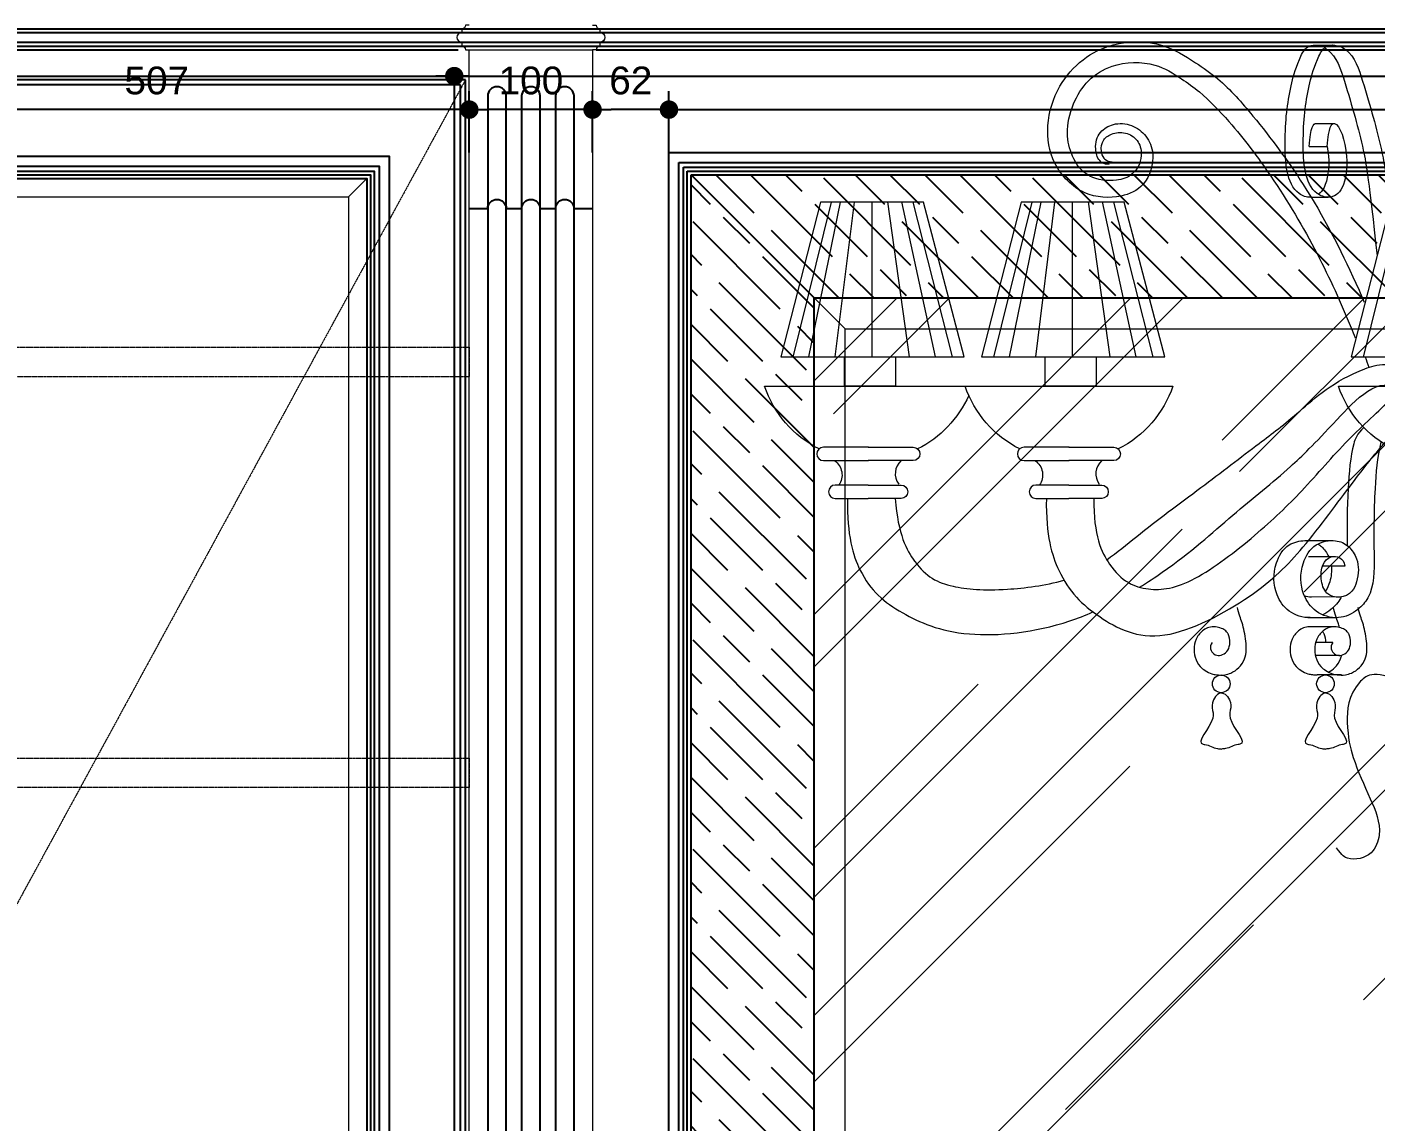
# Model space of a CAD drawing. Header units: inches. Extents: x 274057 to 444617, y 490067 to 635630.
# Drawn here: x 343790 to 344884, y 518310 to 519198 of the extents above; entities that cross this region are included whole.
import ezdxf

# ---------------------------------------------------------------- set-up
doc = ezdxf.new("R2010")
doc.units = ezdxf.units.IN
doc.header["$MEASUREMENT"] = 0
doc.linetypes.add('HIDDEN', pattern=[0.375, 0.25, -0.125])
for name, color, linetype in [('CQ Grg Gypsum', 41, 'Continuous'), ('CQ Light Elevation', 4, 'Continuous'), ('CQ_callout', 34, 'Continuous'), ('Layer7', 8, 'Continuous'), ('WOOD', 23, 'Continuous'), ('WOOD 01', 34, 'Continuous'), ('WOOD 02', 32, 'Continuous'), ('Wood SECT', 1, 'Continuous')]:
    doc.layers.add(name, color=color, linetype=linetype)
for name, color, linetype, lineweight in [('Glass', 4, 'Continuous', 0), ('level', 6, 'Continuous', 18), ('Lighting', 7, 'Continuous', 0), ('WOOD-HID', 8, 'HIDDEN', 18)]:
    doc.layers.add(name, color=color, linetype=linetype, lineweight=lineweight)
doc.styles.get("Standard").update_dxf_attribs({"font": 'arial.ttf'})
doc.dimstyles.new('chester 15', dxfattribs={"dimscale": 0.15, "dimtxt": 150, "dimasz": 100, "dimexe": 100, "dimexo": 0, "dimgap": 80, "dimtad": 1, "dimdec": 0, "dimzin": 0, "dimdsep": 46, "dimtxsty": 'Standard', "dimblk": 'DOT', "dimcen": 100, "dimclrd": 1, "dimclre": 1, "dimclrt": 3, "dimadec": 0, "dimazin": 0, "dimtfac": 1, "dimtdec": 0, "dimtofl": 0, "dimtmove": 0, "dimatfit": 3, "dimfxl": 1, "dimtolj": 1, "dimtzin": 0, "dimlwd": -1, "dimarcsym": 0})
doc.dimstyles.get("Standard").update_dxf_attribs({"dimtxt": 0.18, "dimasz": 0.18, "dimexe": 0.18, "dimexo": 0.0625, "dimgap": 0.09, "dimtad": 0, "dimtih": 1, "dimtoh": 1, "dimdec": 4, "dimzin": 0, "dimdsep": 46, "dimtxsty": 'Standard', "dimcen": 0.09, "dimadec": 0, "dimazin": 0, "dimtfac": 1, "dimtdec": 4, "dimtofl": 0, "dimtmove": 0, "dimatfit": 3, "dimfxl": 1, "dimtolj": 1, "dimtzin": 0, "dimarcsym": 0})
pattern_1 = [(135, (328237.113, 507725.9), (42.4264, 42.4264), [100, -20]), (135, (328265.4, 507725.9), (42.4264, 42.4264), [60, -15, 30, -15]), (135, (328300.753, 507718.83), (42.4264, 42.4264), [100, -20])]

# ---------------------------------------------------------------- blocks, each defined once
blk = doc.blocks.new('CH2')
at = {"layer": 'Lighting', "lineweight": 0, "ltscale": 10}
for p, q in [((175848.7, 3468.7), (175864.6, 3468.8)), ((175850.7, 3405), (175865.7, 3405.1)), ((175845.5, 3386.5), (175860.2, 3386.5)), ((175457.6, 3341.1), (175426.5, 3215.4)), ((175439.7, 3215.8), (175465.3, 3341.3)), ((175460.9, 3215.8), (175476.6, 3341.3)), ((175490.9, 3215.8), (175490.9, 3341.3)), ((175521.2, 3215.8), (175503.8, 3341.5)), ((175542.5, 3215.8), (175515.1, 3341.6)), ((175524.1, 3341.3), (175556, 3215.8)), ((175620.4, 3341.1), (175589.3, 3215.4)), ((175602.5, 3215.8), (175628.1, 3341.3)), ((175623.7, 3215.8), (175639.3, 3341.3)), ((175653.6, 3215.8), (175653.6, 3341.3)), ((175684, 3215.8), (175666.6, 3341.5)), ((175705.3, 3215.8), (175677.9, 3341.6)), ((175686.9, 3341.3), (175718.7, 3215.8)), ((175847.1, 3345.2), (175860.9, 3345.2)), ((175920.4, 3341.1), (175889.3, 3215.4)), ((175842, 3066.7), (175864.4, 3066.7)), ((175845, 3053.8), (175866, 3053.8)), ((175874.4, 3045.9), (175856.4, 3045.9)), ((175871.7, 3021), (175847.4, 3020.8)), ((175844.5, 3004.2), (175868.4, 3004.2)), ((175865.5, 2996.7), (175845.9, 2996.7)), ((175864.9, 2984), (175850.8, 2984)), ((175870.2, 2973.6), (175850.7, 2973.6)), ((175871.9, 2957.7), (175852.1, 2957.7))]:
    blk.add_line(p, q, dxfattribs=at)
for points in [[(175416.8, 3215.8), (175565.6, 3215.8), (175532.6, 3341.3), (175449.1, 3341.3), (175416.8, 3215.8)], [(175579.6, 3215.8), (175728.4, 3215.8), (175695.4, 3341.3), (175611.9, 3341.3), (175579.6, 3215.8)], [(175879.6, 3215.8), (176028.4, 3215.8), (175995.4, 3341.3), (175911.9, 3341.3), (175879.6, 3215.8)], [(175403.6, 3192), (175572.2, 3192)], [(175869.3, 3192), (175923, 3192)]]:
    blk.add_lwpolyline(points, dxfattribs=at)
for points in [[(175468.6, 3215.8), (175509.9, 3215.8), (175509.9, 3192), (175468.6, 3192)], [(175631.4, 3215.8), (175672.7, 3215.8), (175672.7, 3192), (175631.4, 3192)]]:
    blk.add_lwpolyline(points, close=True, dxfattribs=at)
for points in [[(175447.9, 3141.1, -0.196976), (175403.6, 3192), (175403.6, 3192)], [(175569.3, 3184.5, -0.174016), (175527.8, 3141)], [(175566.4, 3192), (175735, 3192, -0.197353), (175690.6, 3141, -0.197353)], [(175610.7, 3141.1, -0.196976), (175566.4, 3192), (175566.4, 3192)], [(175913.6, 3141.1, -0.196982), (175869.3, 3192), (175869.3, 3192)], [(175487.9, 3142.4), (175451.4, 3142.4, 1), (175451.4, 3131.6), (175487.9, 3131.6)], [(175487.8, 3142.4), (175524.3, 3142.4, -1), (175524.3, 3131.6), (175487.8, 3131.6)], [(175650.7, 3142.4), (175614.2, 3142.4, 1), (175614.2, 3131.6), (175650.7, 3131.6)], [(175650.5, 3142.4), (175687, 3142.4, -1), (175687, 3131.6), (175650.5, 3131.6)], [(175460.3, 3131.6, -0.414469), (175464, 3111.7, 4.588402)], [(175487.9, 3131.6, -0.000511), (175487.8, 3131.6)], [(175514.4, 3131.6, 0.384575), (175512.5, 3112.6)], [(175623.1, 3131.6, -0.414469), (175626.8, 3111.7, 4.588402)], [(175650.7, 3131.6, -0.000511), (175650.5, 3131.6)], [(175677.2, 3131.6, 0.384575), (175675.3, 3112.6)], [(175487.8, 3111.7), (175461, 3111.7, 1), (175461, 3100.9), (175487.8, 3100.9)], [(175487.8, 3111.7), (175514.5, 3111.7, -1), (175514.5, 3100.9), (175487.8, 3100.9)], [(175650.5, 3111.7), (175623.8, 3111.7, 1), (175623.8, 3100.9), (175650.5, 3100.9)], [(175650.5, 3111.7), (175677.2, 3111.7, -1), (175677.2, 3100.9), (175650.5, 3100.9)]]:
    blk.add_lwpolyline(points, format="xyb", dxfattribs=at)
for centre in [(175774.2, 2950.5), (175858.8, 2950.5)]:
    blk.add_circle(centre, 7.17, dxfattribs=at)
for points, knots in [([(175683.2, 3371.7), (175678.9, 3371.9), (175674, 3375.3), (175671.2, 3386.2), (175674.4, 3398.3), (175687.1, 3405.8), (175701.9, 3404.8), (175714.4, 3395.1), (175721.4, 3378), (175713.6, 3353.5), (175691.1, 3343.9), (175661, 3345.3), (175636.4, 3370.8), (175631.1, 3404.3), (175640.7, 3435), (175660.6, 3458), (175689.9, 3472.3), (175724.6, 3472.4), (175751.3, 3456), (175776.8, 3438.3), (175806.5, 3404.1), (175846.6, 3350.3), (175873.5, 3298.2), (175888.1, 3265.2), (175890.3, 3260)], [5.240394, 5.240394, 5.240394, 5.240394, 11.41493, 21.106414, 35.325861, 47.442854, 61.777747, 76.035388, 91.192803, 116.78749, 138.880626, 169.273341, 203.057586, 233.966507, 267.207208, 295.705415, 322.782281, 363.005445, 393.111535, 415.328851, 456.193016, 524.209537, 614.800521, 631.803332, 631.803332, 631.803332, 631.803332]), ([(175847.1, 3345.2), (175847, 3345.2), (175843.6, 3345), (175827.1, 3351.1), (175824.9, 3398.6), (175828.4, 3426.3), (175834.6, 3451), (175842.5, 3467.6), (175848.3, 3468.9), (175851.1, 3468.7)], [58.879736, 58.879736, 58.879736, 58.879736, 59.283056, 69.238421, 107.398225, 157.989763, 179.279076, 187.992246, 195.237318, 195.237318, 195.237318, 195.237318]), ([(175860.2, 3386.5), (175861.4, 3402.1), (175868.1, 3411.5), (175878.5, 3380.2), (175874, 3350.5), (175862.6, 3343.5), (175841.8, 3351.1), (175839.6, 3398.6), (175843.1, 3426.3), (175849.3, 3451), (175859, 3471.4), (175880.8, 3466), (175892.7, 3427.2), (175903.9, 3389), (175908.5, 3360.9), (175911, 3338)], [6.00394, 6.00394, 6.00394, 6.00394, 15.134941, 32.456985, 46.489328, 59.283056, 69.238421, 107.398225, 157.989763, 179.279076, 187.992246, 203.636252, 228.025372, 279.527044, 313.656266, 313.656266, 313.656266, 313.656266]), ([(175858.1, 3466.4), (175858.8, 3466), (175867.8, 3460.3), (175878, 3427.2), (175889.4, 3388.2), (175894, 3359.4), (175900.7, 3297.8)], [201.536149, 201.536149, 201.536149, 201.536149, 203.636252, 228.025372, 279.527044, 315.815611, 315.815611, 315.815611, 315.815611]), ([(175685.6, 3373.7), (175681.1, 3374.3), (175678.2, 3377.6), (175676.4, 3383.3), (175677.3, 3392), (175686.6, 3397.9), (175698.2, 3398.2), (175708.2, 3390.5), (175710.7, 3375.8), (175703.4, 3363), (175688.3, 3357.4), (175664.4, 3360.3), (175652.6, 3378), (175647.8, 3397), (175652.6, 3419.9), (175665.1, 3440.8), (175687.9, 3454.9), (175719.3, 3455.8), (175740.4, 3442.6), (175760.7, 3428.1), (175786.2, 3401.2), (175818.8, 3358), (175851.9, 3302.1), (175872.7, 3256.8), (175881.8, 3233.9), (175882.9, 3231.2)], [5.240394, 5.240394, 5.240394, 5.240394, 11.41493, 21.106414, 35.325861, 47.442854, 61.777747, 76.035388, 91.192803, 116.78749, 138.880626, 169.273341, 203.057586, 233.966507, 267.207208, 295.705415, 322.782281, 363.005445, 393.111535, 415.328851, 456.193016, 524.209537, 614.800521, 696.044826, 707.117277, 707.117277, 707.117277, 707.117277]), ([(175845.5, 3386.5), (175846.7, 3402.1), (175849, 3405.4), (175851.3, 3405), (175851.4, 3405)], [6.00394, 6.00394, 6.00394, 6.00394, 15.134941, 15.20842, 15.20842, 15.20842, 15.20842]), ([(175860.1, 3386.5), (175860.6, 3383.9), (175862.4, 3371), (175860, 3355.2), (175854.8, 3348.9), (175853.2, 3347.6)], [28.818813, 28.818813, 28.818813, 28.818813, 32.456985, 46.489328, 52.402229, 52.402229, 52.402229, 52.402229]), ([(175670.9, 3100.9), (175670.5, 3070.6), (175686.5, 3037.1), (175712.1, 3024.5), (175748.6, 3029.2), (175803.8, 3071.7), (175842.1, 3108.4), (175875.4, 3148.2), (175910.9, 3179.6), (175931.4, 3201.2), (175947.5, 3206.7), (175953.6, 3206.7)], [20.278952, 20.278952, 20.278952, 20.278952, 73.781963, 152.631178, 221.399686, 286.417652, 349.897691, 422.981455, 490.454622, 538.299878, 567.495277, 567.495277, 567.495277, 567.495277]), ([(175681.3, 3051.2), (175689.7, 3057), (175713.6, 3077), (175756.4, 3108.5), (175801.9, 3143.3), (175834.3, 3167.5), (175870.5, 3201.3), (175910.9, 3212.8), (175936.5, 3201.9)], [314.255852, 314.255852, 314.255852, 314.255852, 349.897691, 422.981455, 490.454622, 538.299878, 583.602372, 599.991662, 599.991662, 599.991662, 599.991662]), ([(175707.9, 3028.8), (175714.5, 3032.9), (175746.3, 3054), (175781.2, 3086.4), (175828.3, 3123.6), (175855, 3150.3), (175903.3, 3202.9), (175918.8, 3188.1)], [332.350352, 332.350352, 332.350352, 332.350352, 349.897691, 422.981455, 490.454622, 538.299878, 573.875919, 573.875919, 573.875919, 573.875919]), ([(175632.3, 3100.9), (175631.9, 3070.5), (175643.8, 3031.6), (175669.8, 3006.3), (175721.6, 2978.1), (175803.5, 3022.1), (175842.1, 3060.7), (175882.4, 3116.5), (175903.8, 3142.9), (175924.1, 3165.8), (175936.7, 3179.3), (175950.5, 3188.7), (175956.2, 3185.3)], [20.277402, 20.277402, 20.277402, 20.277402, 73.781963, 152.631178, 221.399686, 286.417652, 349.897691, 422.981455, 490.454622, 538.299878, 583.602372, 603.111427, 603.111427, 603.111427, 603.111427]), ([(175889.8, 3158.5), (175884.4, 3153.1), (175879.4, 3141), (175876.5, 3104.4), (175876.2, 3078.1), (175876.3, 3062.7)], [18.812439, 18.812439, 18.812439, 18.812439, 34.56022, 71.049091, 117.332807, 117.332807, 117.332807, 117.332807]), ([(175904, 3146.7), (175903.8, 3146.2), (175900.8, 3135.8), (175898, 3101.2), (175898, 3062.1), (175898.7, 3025.6), (175884.4, 3008.8), (175868.9, 3002), (175850.5, 3007.4), (175838.3, 3025.1), (175837.7, 3045.3), (175848.7, 3064.7), (175867, 3068), (175877.7, 3063), (175886.3, 3050.1), (175885.7, 3037.2), (175879.5, 3020.4), (175860, 3018.6), (175853.3, 3038.3), (175858.5, 3057.2), (175873.8, 3052.9), (175874.4, 3045.9)], [32.598951, 32.598951, 32.598951, 32.598951, 34.56022, 71.049091, 126.127635, 160.014674, 172.556475, 189.97829, 209.520245, 226.45718, 252.858924, 269.608384, 284.007324, 296.187952, 307.822454, 325.59105, 333.212939, 352.705881, 362.942117, 379.891299, 390.940223, 390.940223, 390.940223, 390.940223]), ([(175470.9, 3100.9), (175470.5, 3070.5), (175482.3, 3031.7), (175510.1, 3009), (175561.2, 2986), (175629.5, 2992.6), (175664, 3006.1), (175670.1, 3008.8)], [20.277404, 20.277404, 20.277404, 20.277404, 73.781963, 152.631178, 221.399686, 286.417652, 300.922096, 300.922096, 300.922096, 300.922096]), ([(175509.6, 3100.9), (175512.1, 3071.3), (175528.8, 3040.3), (175551.7, 3028.5), (175591.7, 3025.3), (175631.3, 3030.2), (175646.6, 3034.6)], [20.302578, 20.302578, 20.302578, 20.302578, 73.781963, 152.631178, 221.399686, 271.37969, 271.37969, 271.37969, 271.37969]), ([(175846.5, 3004.2), (175840.4, 3004), (175828.4, 3007.7), (175816.5, 3025.1), (175815.9, 3045.3), (175826.3, 3063.7), (175837.7, 3066.6), (175842, 3066.7)], [190.977575, 190.977575, 190.977575, 190.977575, 209.520245, 226.45718, 252.858924, 269.608384, 281.155564, 281.155564, 281.155564, 281.155564]), ([(175852.7, 3064), (175853.7, 3063.4), (175857.1, 3060.8), (175860, 3056.9), (175861.4, 3053.8)], [292.463268, 292.463268, 292.463268, 292.463268, 296.187952, 305.785245, 305.785245, 305.785245, 305.785245]), ([(175863.6, 3045.9), (175864, 3041.9), (175863.1, 3035.1), (175860.4, 3027.8), (175858.6, 3025.7)], [313.757087, 313.757087, 313.757087, 313.757087, 325.59105, 333.051171, 333.051171, 333.051171, 333.051171]), ([(175871.7, 3021), (175871.6, 3020.8), (175869.5, 3016.9), (175864.7, 3011.3), (175858.8, 3007.6), (175856.3, 3006.5)], [159.19961, 159.19961, 159.19961, 159.19961, 160.014674, 172.556475, 180.684118, 180.684118, 180.684118, 180.684118]), ([(175766.9, 2984), (175763.9, 2980.4), (175767.4, 2973.9), (175772.3, 2973.3), (175776.4, 2974.4), (175780.3, 2977.8), (175781.6, 2983.9), (175780.7, 2989.8), (175778.3, 2993.3), (175775.3, 2995.3), (175770.6, 2996.7), (175765.5, 2996.9), (175759.5, 2994.5), (175754.2, 2989), (175751.7, 2980.5), (175752.7, 2971.8), (175756, 2965), (175761.3, 2961), (175765.9, 2958.6), (175771.2, 2957.7), (175776.6, 2957.4), (175782.8, 2959.3), (175789, 2963.4), (175793.4, 2970.2), (175794.8, 2977.9), (175794.2, 2985.4), (175793.1, 2992.8), (175791.3, 2999.7), (175789.1, 3005.7), (175787.9, 3010.1), (175787.3, 3012.5)], [2.108254, 2.108254, 2.108254, 2.108254, 8.085166, 12.50685, 14.885868, 20.519944, 26.674141, 33.330345, 35.528211, 39.310726, 43.903204, 49.209533, 54.230464, 62.958843, 71.070108, 79.530462, 88.287203, 93.310544, 99.439391, 103.510806, 110.620071, 116.069538, 124.000808, 132.545414, 140.030122, 147.069237, 155.092864, 162.199636, 168.179889, 175.513572, 175.513572, 175.513572, 175.513572]), ([(175864.9, 2984), (175861.8, 2980.4), (175865.3, 2973.9), (175870.2, 2973.3), (175874.3, 2974.4), (175878.2, 2977.8), (175879.5, 2983.9), (175878.6, 2989.8), (175876.2, 2993.3), (175873.2, 2995.3), (175868.6, 2996.7), (175863.4, 2996.9), (175857.4, 2994.5), (175852.2, 2989), (175849.6, 2980.5), (175850.6, 2971.8), (175853.9, 2965), (175859.2, 2961), (175863.9, 2958.6), (175869.1, 2957.7), (175874.5, 2957.4), (175880.7, 2959.3), (175886.9, 2963.4), (175891.3, 2970.2), (175892.8, 2977.9), (175892.1, 2985.4), (175891, 2992.8), (175889.3, 2999.7), (175887, 3005.7), (175885.8, 3010.1), (175885.2, 3012.5)], [2.108254, 2.108254, 2.108254, 2.108254, 8.085166, 12.50685, 14.885868, 20.519944, 26.674141, 33.330345, 35.528211, 39.310726, 43.903204, 49.209533, 54.230464, 62.958843, 71.070108, 79.530462, 88.287203, 93.310544, 99.439391, 103.510806, 110.620071, 116.069538, 124.000808, 132.545414, 140.030122, 147.069237, 155.092864, 162.199636, 168.179889, 175.513572, 175.513572, 175.513572, 175.513572]), ([(175870.1, 2996.2), (175869.8, 2997.5), (175868.9, 3000.7), (175867, 3005.7), (175865.8, 3010.1), (175865.2, 3012.5)], [158.214146, 158.214146, 158.214146, 158.214146, 162.199636, 168.179889, 175.513572, 175.513572, 175.513572, 175.513572]), ([(175845.9, 2996.7), (175845, 2996.7), (175842.5, 2996.5), (175837.4, 2994.5), (175832.2, 2989), (175829.6, 2980.5), (175830.6, 2971.8), (175833.9, 2965), (175839.2, 2961), (175843.9, 2958.6), (175848.2, 2957.9), (175850.8, 2957.7), (175852.1, 2957.7)], [46.764285, 46.764285, 46.764285, 46.764285, 49.209533, 54.230464, 62.958843, 71.070108, 79.530462, 88.287203, 93.310544, 99.439391, 103.510806, 107.585614, 107.585614, 107.585614, 107.585614]), ([(175859.1, 2984), (175859.1, 2986.4), (175858.6, 2989.8), (175856.9, 2992.3), (175856.3, 2992.9), (175856.3, 2993)], [26.756358, 26.756358, 26.756358, 26.756358, 33.330345, 35.528211, 35.760009, 35.760009, 35.760009, 35.760009]), ([(175861.3, 2960), (175863.2, 2960.9), (175867.2, 2963.8), (175870.6, 2969), (175871.7, 2972.8), (175871.9, 2973.8)], [117.626672, 117.626672, 117.626672, 117.626672, 124.000808, 132.545414, 135.762503, 135.762503, 135.762503, 135.762503]), ([(175925.3, 2949.4), (175899.3, 2963.1), (175876.9, 2946.6), (175875.5, 2913), (175881.7, 2886.3), (175894.1, 2860.3), (175905.6, 2833), (175897.3, 2810.6), (175880.8, 2806.5), (175872.5, 2810.6), (175867.8, 2817.6)], [6.312619, 6.312619, 6.312619, 6.312619, 14.762399, 33.028142, 57.036678, 93.000252, 121.966488, 136.91967, 155.019938, 160.676741, 160.676741, 160.676741, 160.676741]), ([(175774.2, 2943.3), (175771.7, 2942.7), (175763.2, 2933.4), (175775.1, 2924.1), (175752.2, 2901.8), (175764.2, 2901.2), (175768.5, 2897.8), (175773.3, 2897.7), (175774.4, 2897.6)], [2.61687, 2.61687, 2.61687, 2.61687, 5.490012, 23.32568, 45.801143, 46.980728, 57.813979, 61.125356, 61.125356, 61.125356, 61.125356]), ([(175774.2, 2943.3), (175777, 2942.8), (175785.7, 2933.5), (175773.7, 2924.1), (175796.7, 2901.8), (175784.6, 2901.2), (175780.3, 2897.8), (175775.5, 2897.7), (175774.4, 2897.6)], [2.524652, 2.524652, 2.524652, 2.524652, 5.490012, 23.32568, 45.801143, 46.980728, 57.813979, 61.125356, 61.125356, 61.125356, 61.125356]), ([(175858.8, 2943.3), (175856.4, 2942.7), (175847.8, 2933.4), (175859.8, 2924.1), (175836.8, 2901.8), (175848.9, 2901.2), (175853.2, 2897.8), (175858, 2897.7), (175859.1, 2897.6)], [2.61687, 2.61687, 2.61687, 2.61687, 5.490012, 23.32568, 45.801143, 46.980728, 57.813979, 61.125356, 61.125356, 61.125356, 61.125356]), ([(175858.8, 2943.3), (175861.7, 2942.8), (175870.4, 2933.5), (175858.4, 2924.1), (175881.3, 2901.8), (175869.3, 2901.2), (175865, 2897.8), (175860.2, 2897.7), (175859.1, 2897.6)], [2.524652, 2.524652, 2.524652, 2.524652, 5.490012, 23.32568, 45.801143, 46.980728, 57.813979, 61.125356, 61.125356, 61.125356, 61.125356]), ([(175953.6, 2861.4), (175947.1, 2861), (175927.5, 2856.3), (175939.5, 2855.4), (175894, 2789.2), (175929.1, 2822.6), (175939.4, 2808), (175952.4, 2815.3), (175953.6, 2815.9)], [3.594114, 3.594114, 3.594114, 3.594114, 5.490012, 23.32568, 45.801143, 46.980728, 57.813979, 58.794751, 58.794751, 58.794751, 58.794751])]:
    blk.add_open_spline(points, degree=3, knots=knots, dxfattribs=at)
for points in [[(175890.9, 3215.8), (175892, 3213), (175893, 3210.2), (175894, 3207.3)], [(175847.4, 3020.8), (175845.4, 3020.8), (175843.5, 3021.2), (175841.7, 3021.9)]]:
    blk.add_open_spline(points, degree=3, dxfattribs=at)
blk = doc.blocks.new('chand')
at = {"layer": 'level', "color": 1, "lineweight": 0}
blk.add_blockref('CH2', (-175953.6, -4160.9, 0), dxfattribs=at)
blk = doc.blocks.new('pilaster wardrobe')
at = {"layer": 'WOOD 01', "lineweight": 0, "ltscale": 500, "elevation": 0}
for points in [[(3349.1, -6047.5), (3346.1, -6047.5, -0.414214), (3343.1, -6050.5), (3343.1, -6053.5, 1), (3343.1, -6061.5), (3343.1, -6064.5, -0.414214), (3346.1, -6067.5), (3349.1, -6067.5)], [(3449.1, -6047.5), (3452.1, -6047.5, 0.414214), (3455.1, -6050.5), (3455.1, -6053.5, -1), (3455.1, -6061.5), (3455.1, -6064.5, 0.414214), (3452.1, -6067.5), (3449.1, -6067.5)]]:
    blk.add_lwpolyline(points, format="xyb", dxfattribs=at)
blk.add_lwpolyline([(3349.1, -7847.5), (3349.1, -6067.5), (3449.1, -6067.5), (3449.1, -7847.5), (3349.1, -7847.5)], dxfattribs=at)
at = {"layer": 'WOOD 02', "color": 8, "ltscale": 100}
for p, q in [((3343.1, -6050.5, 0), (3455.1, -6050.5, 0)), ((3343.1, -6053.5, 0), (3455.1, -6053.5, 0)), ((3343.1, -6061.5, 0), (3455.1, -6061.5, 0)), ((3343.1, -6064.5, 0), (3455.1, -6064.5, 0))]:
    blk.add_line(p, q, dxfattribs=at)
at = {"layer": 'WOOD 02', "color": 8, "ltscale": 100, "elevation": 0}
for points in [[(3364.1, -6105), (3364.1, -7820, 1), (3379.1, -7820), (3379.1, -6105, 1)], [(3391.6, -6105), (3391.6, -7820, 1), (3406.6, -7820), (3406.6, -6105, 1)], [(3419.1, -6105), (3419.1, -7820, 1), (3434.1, -7820), (3434.1, -6105, 1)]]:
    blk.add_lwpolyline(points, format="xyb", close=True, dxfattribs=at)
at = {"layer": 'Wood SECT', "elevation": 0}
blk.add_lwpolyline([(3349.1, -6196.4), (3364.1, -6196.4, -1), (3379.1, -6196.4), (3391.6, -6196.4, -1), (3406.6, -6196.4), (3419.1, -6196.4, -1), (3434.1, -6196.4), (3449.1, -6196.4)], format="xyb", dxfattribs=at)
blk = doc.blocks.new('FF-15 Cabinet elev A Rev')
at = {"layer": 'Glass'}
h = blk.add_hatch(dxfattribs=at)
h.set_pattern_fill('AR-RROOF', color=256, scale=200, angle=45)
h.set_pattern_definition([(45, (2e-10, 5392.35), (169.70563, 452.54834), [3000, -400, 1000, -200]), (45, (117.38, 5651.15), (-329.51176, 46.66905), [600, -66, 1200, -150]), (45, (-49.5, 5583.26), (640.638744, 830.14336), [1600, -280, 800, -200])])
h.paths.add_polyline_path([(332569.3, 510722.7), (333809.3, 510722.7), (333809.3, 509227.2), (332569.3, 509227.2)])
at = {"layer": 'Layer7'}
h = blk.add_hatch(dxfattribs=at)
h.set_pattern_fill('GOST_WOOD', color=256, scale=10, angle=45)
h.set_pattern_definition(pattern_1)
h.paths.add_polyline_path([(333189.3, 510722.7), (333189.3, 510822.7), (332469.3, 510822.7), (332469.3, 510822.7), (332569.3, 510722.7)])
h = blk.add_hatch(dxfattribs=at)
h.set_pattern_fill('GOST_WOOD', color=256, scale=10, angle=45)
h.set_pattern_definition(pattern_1)
h.paths.add_polyline_path([(332569.3, 510722.7), (332469.3, 510822.7), (332469.3, 509975), (332569.3, 509975)])
blk.add_line((330160.6, 510902.7, 0), (334444, 510902.7, 0))
at = {"layer": 'Glass'}
for p, q in [((332191.3, 510804.7, 0), (332206.3, 510819.7, 0)), ((332594.3, 510697.7, 0), (332569.3, 510722.7, 0))]:
    blk.add_line(p, q, dxfattribs=at)
at = {"layer": 'Glass', "elevation": 0}
for points in [[(331878.6, 510804.7), (332191.3, 510804.7), (332191.3, 509142.1), (331878.6, 509142.1)], [(332594.3, 510697.7), (333784.3, 510697.7), (333784.3, 509252.2), (332594.3, 509252.2)]]:
    blk.add_lwpolyline(points, close=True, dxfattribs=at)
at = {"layer": 'WOOD', "color": 8}
for p, q in [((331280.9, 510941.1, 0), (332283.3, 510941.1, 0)), ((331280.9, 510938.1, 0), (332283.3, 510938.1, 0)), ((332395.3, 510941.1, 0), (333983.3, 510941.1, 0)), ((332395.3, 510938.1, 0), (333983.3, 510938.1, 0)), ((331280.9, 510930.1, 0), (332283.3, 510930.1, 0)), ((331280.9, 510927.1, 0), (332283.3, 510927.1, 0)), ((332395.3, 510930.1, 0), (333983.3, 510930.1, 0)), ((332395.3, 510927.1, 0), (333983.3, 510927.1, 0)), ((332569.3, 510722.7, 0), (332469.3, 510822.7, 0))]:
    blk.add_line(p, q, dxfattribs=at)
at = {"layer": 'WOOD 01'}
for p, q in [((331277.9, 510924.1, 0), (332280.3, 510924.1, 0)), ((332392.3, 510924.1, 0), (333986.3, 510924.1, 0))]:
    blk.add_line(p, q, dxfattribs=at)
at = {"layer": 'WOOD 01', "elevation": 0}
for points in [[(332286.3, 510899.7), (331783.6, 510899.7), (331783.6, 509047.1), (332286.3, 509047.1)], [(332282.3, 510895.7), (331787.6, 510895.7), (331787.6, 509051.1), (332282.3, 509051.1)], [(331845.6, 510837.7), (332224.3, 510837.7), (332224.3, 509109.1), (331845.6, 509109.1)], [(332451.3, 510840.7), (333927.3, 510840.7), (333927.3, 509109.2), (332451.3, 509109.2)], [(332459.3, 510832.7), (333919.3, 510832.7), (333919.3, 509117.2), (332459.3, 509117.2)], [(331853.6, 510829.7), (332216.3, 510829.7), (332216.3, 509117.1), (331853.6, 509117.1)], [(331857.6, 510825.7), (332212.3, 510825.7), (332212.3, 509121.1), (331857.6, 509121.1)], [(331860.6, 510822.7), (332209.3, 510822.7), (332209.3, 509124.1), (331860.6, 509124.1)], [(332463.3, 510828.7), (333915.3, 510828.7), (333915.3, 509121.2), (332463.3, 509121.2)], [(332466.3, 510825.7), (333912.3, 510825.7), (333912.3, 509124.2), (332466.3, 509124.2)], [(332469.3, 510822.7), (333909.3, 510822.7), (333909.3, 509127.2), (332469.3, 509127.2)], [(331863.6, 510819.7), (332206.3, 510819.7), (332206.3, 509127.1), (331863.6, 509127.1)], [(332569.3, 510722.7), (333809.3, 510722.7), (333809.3, 509227.2), (332569.3, 509227.2)]]:
    blk.add_lwpolyline(points, close=True, dxfattribs=at)
at = {"layer": 'WOOD-HID', "lineweight": 0}
blk.add_line((332286.3, 510899.7, 0), (331277.9, 509047.1, 0), dxfattribs=at)
for points, elevation in [([(331274.9, 510682.8), (332289.3, 510682.8), (332289.3, 510658.8), (331274.9, 510658.8)], 0), ([(331274.9, 510349.5), (332289.3, 510349.5), (332289.3, 510325.5), (331274.9, 510325.5)], 0.1)]:
    blk.add_lwpolyline(points, close=True, dxfattribs=dict(at, elevation=elevation))
at = {"layer": 'WOOD', "color": 0, "xscale": 0.9999857733061659, "yscale": 0.9999857733061659, "zscale": 0.9999857733061659}
blk.add_blockref('pilaster wardrobe', (328940.3, 516991.5, 0), dxfattribs=at)
blk = doc.blocks.new('_Dot')
at = {"color": 0, "linetype": 'ByBlock', "lineweight": -2}
blk.add_line((-0.5, 0), (-1, 0), dxfattribs=at)
at = {"color": 0, "linetype": 'ByBlock', "const_width": 0.5}
blk.add_lwpolyline([(-0.25, 0, 1), (0.25, 0, 1)], format="xyb", close=True, dxfattribs=at)
blk = doc.blocks.new('*D728')
at = {"layer": 'CQ Grg Gypsum', "color": 1, "lineweight": -2, "transparency": 16777216}
for p, q in [((344149.3, 519157.9), (344122.1, 519157.9)), ((344149.3, 517299.3), (344122.1, 517299.3))]:
    blk.add_line(p, q, dxfattribs=at)
at = {"layer": 'CQ Grg Gypsum', "color": 1, "transparency": 16777216}
blk.add_line((344137.1, 519142.9), (344137.1, 517314.3), dxfattribs=at)
at = {"layer": 'Defpoints', "color": 0, "transparency": 16777216}
for p in [(344149.3, 519157.9, 0), (344137.1, 517299.3), (344149.3, 517299.3, 0)]:
    blk.add_point(p, dxfattribs=at)
at = {"layer": 'CQ Grg Gypsum', "color": 1, "transparency": 16777216, "xscale": 15, "yscale": 15, "zscale": 15}
for p, rotation in [((344137.1, 519157.9), 90), ((344137.1, 517299.3), 270)]:
    blk.add_blockref('_Dot', p, dxfattribs=dict(at, rotation=rotation))
at = {"layer": 'CQ Grg Gypsum', "color": 3, "transparency": 16777216, "insert": (344113.6, 518228.6), "char_height": 22.5, "attachment_point": 5, "rotation": 90}
blk.add_mtext('\\A1;1859', dxfattribs=at)
blk = doc.blocks.new('*D729')
at = {"layer": 'CQ Grg Gypsum', "color": 1, "lineweight": -2, "transparency": 16777216}
for p, q in [((344249.3, 519095.9), (344249.3, 519145.7)), ((344311.3, 519095.9), (344311.3, 519145.7))]:
    blk.add_line(p, q, dxfattribs=at)
at = {"layer": 'CQ Grg Gypsum', "color": 1, "transparency": 16777216}
blk.add_line((344296.3, 519130.7), (344264.3, 519130.7), dxfattribs=at)
at = {"layer": 'Defpoints', "color": 0, "transparency": 16777216}
for p in [(344249.3, 519130.7), (344249.3, 519095.9, 0), (344311.3, 519095.9, 0)]:
    blk.add_point(p, dxfattribs=at)
at = {"layer": 'CQ Grg Gypsum', "color": 1, "transparency": 16777216, "xscale": 15, "yscale": 15, "zscale": 15, "rotation": 180}
blk.add_blockref('_Dot', (344249.3, 519130.7), dxfattribs=at)
at = {"layer": 'CQ Grg Gypsum', "color": 1, "transparency": 16777216, "xscale": 15, "yscale": 15, "zscale": 15}
blk.add_blockref('_Dot', (344311.3, 519130.7), dxfattribs=at)
at = {"layer": 'CQ Grg Gypsum', "color": 3, "transparency": 16777216, "insert": (344280.3, 519154.2), "char_height": 22.5, "attachment_point": 5}
blk.add_mtext('\\A1;62', dxfattribs=at)
blk = doc.blocks.new('*D730')
at = {"layer": 'CQ Grg Gypsum', "color": 1, "lineweight": -2, "transparency": 16777216}
for p, q in [((344311.3, 519095.9), (344311.3, 519145.7)), ((345787.3, 519095.9), (345787.3, 519145.7))]:
    blk.add_line(p, q, dxfattribs=at)
at = {"layer": 'CQ Grg Gypsum', "color": 1, "transparency": 16777216}
blk.add_line((344326.3, 519130.7), (345772.3, 519130.7), dxfattribs=at)
at = {"layer": 'Defpoints', "color": 0, "transparency": 16777216}
for p in [(345787.3, 519130.7), (344311.3, 519095.9), (345787.3, 519095.9, 0)]:
    blk.add_point(p, dxfattribs=at)
at = {"layer": 'CQ Grg Gypsum', "color": 1, "transparency": 16777216, "xscale": 15, "yscale": 15, "zscale": 15, "rotation": 180}
blk.add_blockref('_Dot', (344311.3, 519130.7), dxfattribs=at)
at = {"layer": 'CQ Grg Gypsum', "color": 1, "transparency": 16777216, "xscale": 15, "yscale": 15, "zscale": 15}
blk.add_blockref('_Dot', (345787.3, 519130.7), dxfattribs=at)
at = {"layer": 'CQ Grg Gypsum', "color": 3, "transparency": 16777216, "insert": (345049.3, 519154.2), "char_height": 22.5, "attachment_point": 5}
blk.add_mtext('\\A1;1476', dxfattribs=at)
blk = doc.blocks.new('*D753')
at = {"layer": 'CQ Grg Gypsum', "color": 1, "lineweight": -2, "transparency": 16777216}
for p, q in [((344149.3, 519095.9), (344149.3, 519145.7)), ((344249.3, 519095.9), (344249.3, 519145.7))]:
    blk.add_line(p, q, dxfattribs=at)
at = {"layer": 'CQ Grg Gypsum', "color": 1, "transparency": 16777216}
blk.add_line((344234.3, 519130.7), (344164.3, 519130.7), dxfattribs=at)
at = {"layer": 'Defpoints', "color": 0, "transparency": 16777216}
for p in [(344149.3, 519130.7), (344149.3, 519095.9, 0), (344249.3, 519095.9, 0)]:
    blk.add_point(p, dxfattribs=at)
at = {"layer": 'CQ Grg Gypsum', "color": 1, "transparency": 16777216, "xscale": 15, "yscale": 15, "zscale": 15, "rotation": 180}
blk.add_blockref('_Dot', (344149.3, 519130.7), dxfattribs=at)
at = {"layer": 'CQ Grg Gypsum', "color": 1, "transparency": 16777216, "xscale": 15, "yscale": 15, "zscale": 15}
blk.add_blockref('_Dot', (344249.3, 519130.7), dxfattribs=at)
at = {"layer": 'CQ Grg Gypsum', "color": 3, "transparency": 16777216, "insert": (344199.3, 519154.2), "char_height": 22.5, "attachment_point": 5}
blk.add_mtext('\\A1;100', dxfattribs=at)
blk = doc.blocks.new('*D754')
at = {"layer": 'CQ Grg Gypsum', "color": 1, "lineweight": -2, "transparency": 16777216}
for p, q in [((343642.2, 519130.7), (343642.2, 519145.7)), ((344149.3, 519095.9), (344149.3, 519145.7))]:
    blk.add_line(p, q, dxfattribs=at)
at = {"layer": 'CQ Grg Gypsum', "color": 1, "transparency": 16777216}
blk.add_line((344134.3, 519130.7), (343657.2, 519130.7), dxfattribs=at)
at = {"layer": 'Defpoints', "color": 0, "transparency": 16777216}
for p in [(343642.2, 519130.7, 0), (343642.2, 519130.7), (344149.3, 519095.9, 0)]:
    blk.add_point(p, dxfattribs=at)
at = {"layer": 'CQ Grg Gypsum', "color": 1, "transparency": 16777216, "xscale": 15, "yscale": 15, "zscale": 15, "rotation": 180}
blk.add_blockref('_Dot', (343642.2, 519130.7), dxfattribs=at)
at = {"layer": 'CQ Grg Gypsum', "color": 1, "transparency": 16777216, "xscale": 15, "yscale": 15, "zscale": 15}
blk.add_blockref('_Dot', (344149.3, 519130.7), dxfattribs=at)
at = {"layer": 'CQ Grg Gypsum', "color": 3, "transparency": 16777216, "insert": (343895.7, 519154.2), "char_height": 22.5, "attachment_point": 5}
blk.add_mtext('\\A1;507', dxfattribs=at)

msp = doc.modelspace()

# ---------------------------------------------------------------- block references
at = {"layer": 'CQ Grg Gypsum'}
msp.add_blockref('FF-15 Cabinet elev A Rev', (11859.9, 8255.2, 0), dxfattribs=at)
at = {"layer": 'CQ Light Elevation'}
msp.add_blockref('chand', (344938.8, 519875.3, 0), dxfattribs=at)

# ---------------------------------------------------------------- dimensions: what is measured, and where the dimension line sits
at = {"layer": 'CQ Grg Gypsum'}
dim = msp.add_linear_dim(base=(343642.2, 519130.7), p1=(344149.3, 519095.9, 0), p2=(343642.2, 519130.7, 0), dimstyle='chester 15', override={"dimtmove": 1}, dxfattribs=at)
dim.commit()
dim.dimension.update_dxf_attribs({"geometry": '*D754', "text_midpoint": (343895.7, 519154.2)})
for base, p1, p2, picture, middle in [((344149.3, 519130.7), (344249.3, 519095.9, 0), (344149.3, 519095.9, 0), '*D753', (344199.3, 519154.2)), ((344249.3, 519130.7, 0), (344311.3, 519095.9, 0), (344249.3, 519095.9, 0), '*D729', (344280.3, 519154.2, 0)), ((345787.3, 519130.7, 0), (344311.3, 519095.9, 0), (345787.3, 519095.9, 0), '*D730', (345049.3, 519154.2, 0))]:
    dim = msp.add_linear_dim(base=base, p1=p1, p2=p2, dimstyle='chester 15', dxfattribs=at)
    dim.commit()
    dim.dimension.update_dxf_attribs({"geometry": picture, "text_midpoint": middle})
dim = msp.add_linear_dim(base=(344137.1, 517299.3, 0), p1=(344149.3, 519157.9, 0), p2=(344149.3, 517299.3, 0), angle=90, dimstyle='chester 15', dxfattribs=at)
dim.commit()
dim.dimension.update_dxf_attribs({"geometry": '*D728', "text_midpoint": (344113.6, 518228.6, 0)})

# ---------------------------------------------------------------- leaders
at = {"layer": 'CQ_callout'}
msp.add_leader([(344681.6, 517944.8), (342563.9, 518667.8), (341235.4, 518667.8)], dimstyle='Standard', override={"dimasz": 10, "dimldrblk": 'Dot', "dimfxl": 0.1, "dimarcsym": 2}, dxfattribs=at)

doc.saveas('drawing.dxf')
